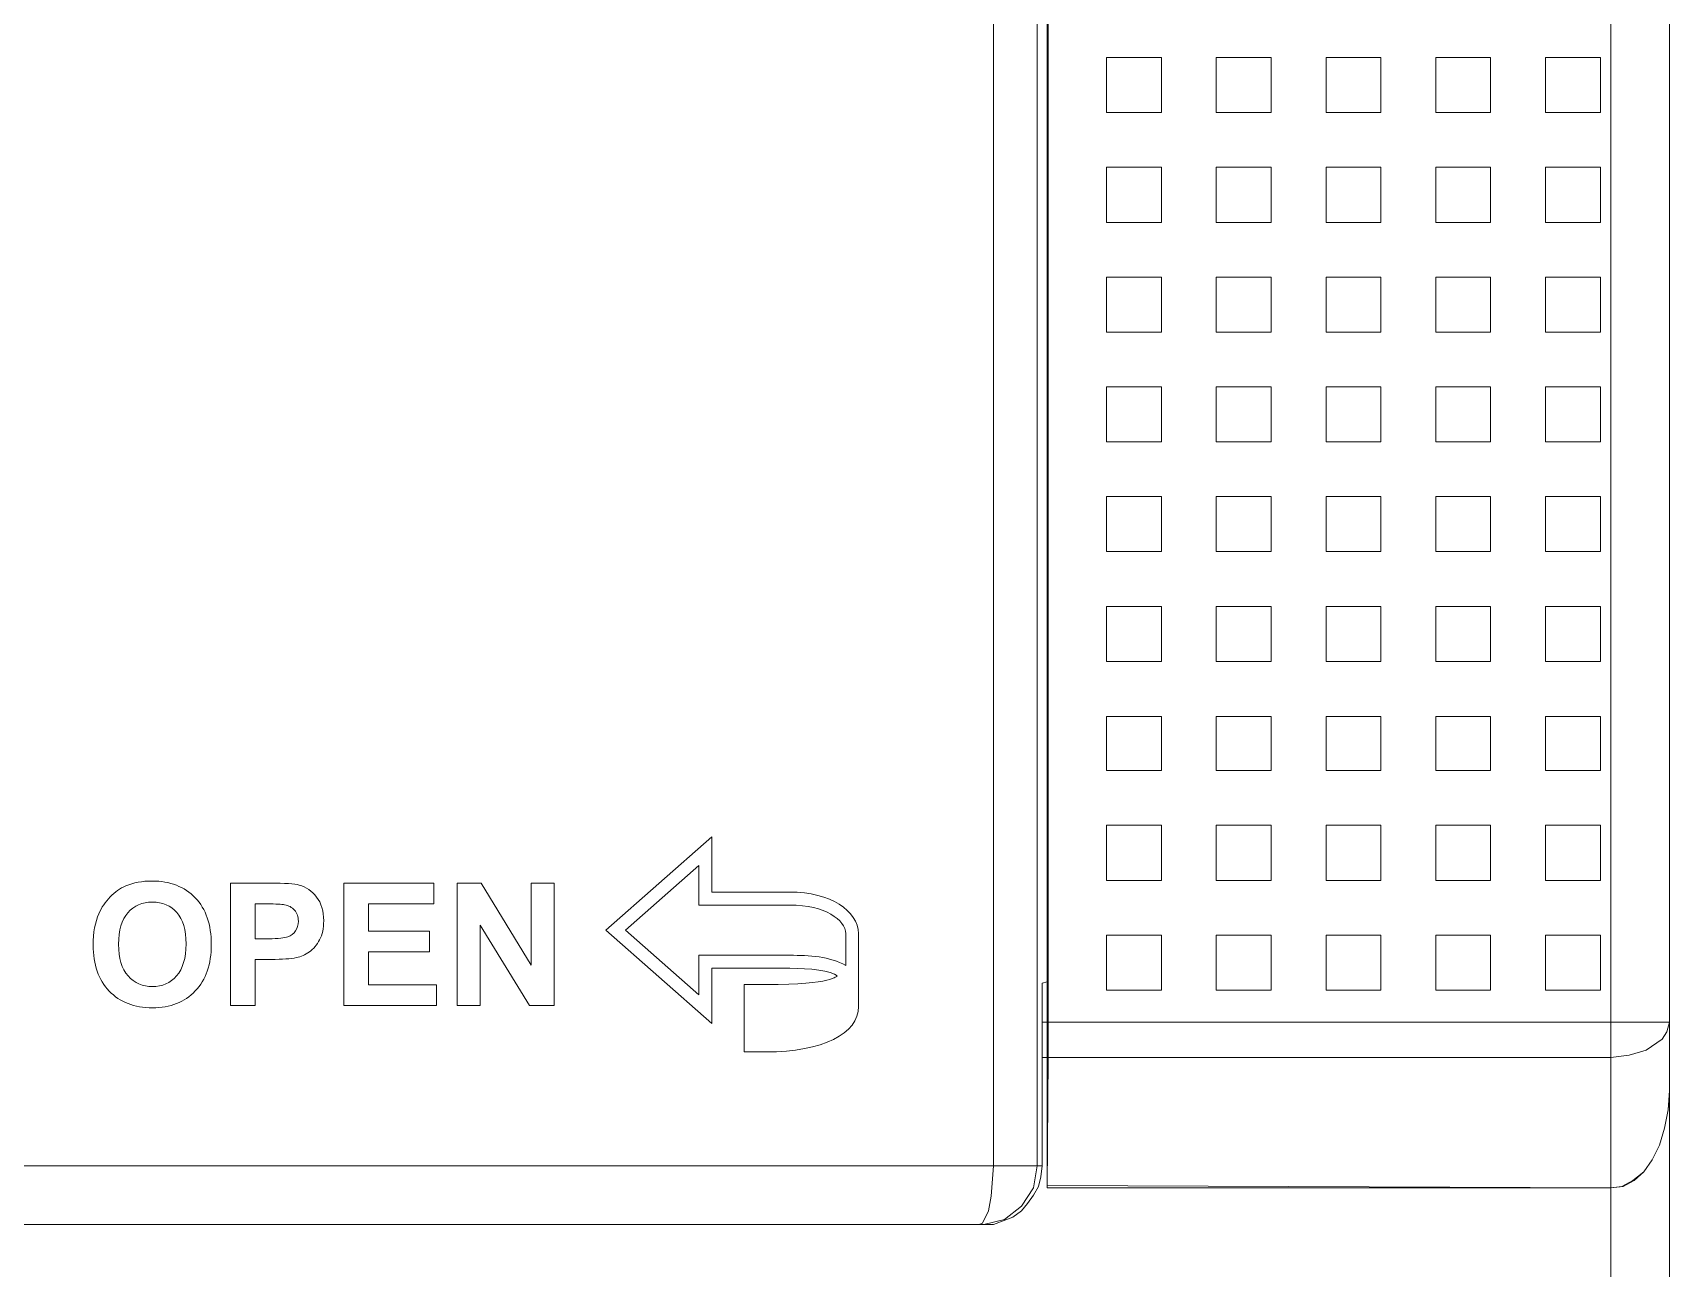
# Model space of a CAD drawing. Header units: millimetres. Extents: x 33157 to 59611, y -29750 to 1750.
# Drawn here: x 53504.78 to 53527.2, y -3171.57 to -3154.69 of the extents above; entities that cross this region are included whole.
import ezdxf

# ---------------------------------------------------------------- set-up
doc = ezdxf.new("R2010")
doc.units = ezdxf.units.MM
doc.layers.add('layer 1', color=7, linetype='Continuous', lineweight=18)

msp = doc.modelspace()

# ---------------------------------------------------------------- linework, layer by layer
at = {"layer": 'layer 1', "lineweight": 9}
for p, q in [((53518.65, -3043.274), (53518.65, -3170.437)), ((53526.358, -3047.485), (53526.358, -3168.689)), ((53527.158, -3048.284), (53527.158, -3168.207)), ((53518.666, -3109.053), (53518.666, -3168.207)), ((53518.516, -3109.469), (53518.516, -3170.171)), ((53518.65, -3109.469), (53518.65, -3167.658)), ((53517.917, -3110.018), (53517.917, -3170.171)), ((53518.583, -3167.674), (53518.583, -3170.171)), ((53518.666, -3168.207), (53518.666, -3168.689)), ((53527.158, -3168.207), (53527.158, -3169.156)), ((53526.358, -3168.689), (53526.358, -3170.47)), ((53527.158, -3169.139), (53527.158, -3207.671)), ((53518.65, -3170.437), (53518.65, -3170.47)), ((53526.358, -3170.47), (53526.358, -3187.331))]:
    msp.add_line(p, q, dxfattribs=at)
at = {"layer": 'layer 1'}
for points, knots in [([(53519.463, -3155.776), (53519.463, -3155.776), (53520.213, -3155.776), (53520.213, -3155.776), (53520.213, -3155.776), (53520.213, -3155.023), (53520.213, -3155.023), (53520.213, -3155.023), (53519.463, -3155.023), (53519.463, -3155.023), (53519.463, -3155.023), (53519.463, -3155.772), (53519.463, -3155.772), (53519.463, -3155.772), (53519.463, -3155.776), (53519.463, -3155.776)], [0, 0, 0, 0, 148450.862163, 148450.862163, 148450.862163, 296901.724326, 296901.724326, 296901.724326, 445352.58649, 445352.58649, 445352.58649, 593803.448653, 593803.448653, 593803.448653, 742254.310816, 742254.310816, 742254.310816, 742254.310816]), ([(53520.963, -3155.776), (53520.963, -3155.776), (53521.713, -3155.776), (53521.713, -3155.776), (53521.713, -3155.776), (53521.713, -3155.023), (53521.713, -3155.023), (53521.713, -3155.023), (53520.963, -3155.023), (53520.963, -3155.023), (53520.963, -3155.023), (53520.963, -3155.772), (53520.963, -3155.772), (53520.963, -3155.772), (53520.963, -3155.776), (53520.963, -3155.776)], [0, 0, 0, 0, 148454.903444, 148454.903444, 148454.903444, 296909.806888, 296909.806888, 296909.806888, 445364.710332, 445364.710332, 445364.710332, 593819.613777, 593819.613777, 593819.613777, 742274.517221, 742274.517221, 742274.517221, 742274.517221]), ([(53522.464, -3155.776), (53522.464, -3155.776), (53523.214, -3155.776), (53523.214, -3155.776), (53523.214, -3155.776), (53523.214, -3155.023), (53523.214, -3155.023), (53523.214, -3155.023), (53522.464, -3155.023), (53522.464, -3155.023), (53522.464, -3155.023), (53522.464, -3155.772), (53522.464, -3155.772), (53522.464, -3155.772), (53522.464, -3155.776), (53522.464, -3155.776)], [0, 0, 0, 0, 148458.944725, 148458.944725, 148458.944725, 296917.889451, 296917.889451, 296917.889451, 445376.834176, 445376.834176, 445376.834176, 593835.778901, 593835.778901, 593835.778901, 742294.723627, 742294.723627, 742294.723627, 742294.723627]), ([(53523.964, -3155.776), (53523.964, -3155.776), (53524.714, -3155.776), (53524.714, -3155.776), (53524.714, -3155.776), (53524.714, -3155.023), (53524.714, -3155.023), (53524.714, -3155.023), (53523.964, -3155.023), (53523.964, -3155.023), (53523.964, -3155.023), (53523.964, -3155.772), (53523.964, -3155.772), (53523.964, -3155.772), (53523.964, -3155.776), (53523.964, -3155.776)], [0, 0, 0, 0, 148462.985686, 148462.985686, 148462.985686, 296925.971372, 296925.971372, 296925.971372, 445388.957058, 445388.957058, 445388.957058, 593851.942745, 593851.942745, 593851.942745, 742314.928431, 742314.928431, 742314.928431, 742314.928431]), ([(53525.464, -3155.776), (53525.464, -3155.776), (53526.214, -3155.776), (53526.214, -3155.776), (53526.214, -3155.776), (53526.214, -3155.023), (53526.214, -3155.023), (53526.214, -3155.023), (53525.464, -3155.023), (53525.464, -3155.023), (53525.464, -3155.023), (53525.464, -3155.772), (53525.464, -3155.772), (53525.464, -3155.772), (53525.464, -3155.776), (53525.464, -3155.776)], [0, 0, 0, 0, 148467.026968, 148467.026968, 148467.026968, 296934.053936, 296934.053936, 296934.053936, 445401.080903, 445401.080903, 445401.080903, 593868.107871, 593868.107871, 593868.107871, 742335.134839, 742335.134839, 742335.134839, 742335.134839]), ([(53519.463, -3157.278), (53519.463, -3157.278), (53520.213, -3157.278), (53520.213, -3157.278), (53520.213, -3157.278), (53520.213, -3156.525), (53520.213, -3156.525), (53520.213, -3156.525), (53519.463, -3156.525), (53519.463, -3156.525), (53519.463, -3156.525), (53519.463, -3157.274), (53519.463, -3157.274), (53519.463, -3157.274), (53519.463, -3157.278), (53519.463, -3157.278)], [0, 0, 0, 0, 148452.894887, 148452.894887, 148452.894887, 296905.789774, 296905.789774, 296905.789774, 445358.684662, 445358.684662, 445358.684662, 593811.579549, 593811.579549, 593811.579549, 742264.474436, 742264.474436, 742264.474436, 742264.474436]), ([(53520.963, -3157.278), (53520.963, -3157.278), (53521.713, -3157.278), (53521.713, -3157.278), (53521.713, -3157.278), (53521.713, -3156.525), (53521.713, -3156.525), (53521.713, -3156.525), (53520.963, -3156.525), (53520.963, -3156.525), (53520.963, -3156.525), (53520.963, -3157.274), (53520.963, -3157.274), (53520.963, -3157.274), (53520.963, -3157.278), (53520.963, -3157.278)], [0, 0, 0, 0, 148456.936164, 148456.936164, 148456.936164, 296913.872328, 296913.872328, 296913.872328, 445370.808492, 445370.808492, 445370.808492, 593827.744656, 593827.744656, 593827.744656, 742284.680819, 742284.680819, 742284.680819, 742284.680819]), ([(53522.464, -3157.278), (53522.464, -3157.278), (53523.214, -3157.278), (53523.214, -3157.278), (53523.214, -3157.278), (53523.214, -3156.525), (53523.214, -3156.525), (53523.214, -3156.525), (53522.464, -3156.525), (53522.464, -3156.525), (53522.464, -3156.525), (53522.464, -3157.274), (53522.464, -3157.274), (53522.464, -3157.274), (53522.464, -3157.278), (53522.464, -3157.278)], [0, 0, 0, 0, 148460.977441, 148460.977441, 148460.977441, 296921.954882, 296921.954882, 296921.954882, 445382.932322, 445382.932322, 445382.932322, 593843.909763, 593843.909763, 593843.909763, 742304.887204, 742304.887204, 742304.887204, 742304.887204]), ([(53523.964, -3157.278), (53523.964, -3157.278), (53524.714, -3157.278), (53524.714, -3157.278), (53524.714, -3157.278), (53524.714, -3156.525), (53524.714, -3156.525), (53524.714, -3156.525), (53523.964, -3156.525), (53523.964, -3156.525), (53523.964, -3156.525), (53523.964, -3157.274), (53523.964, -3157.274), (53523.964, -3157.274), (53523.964, -3157.278), (53523.964, -3157.278)], [0, 0, 0, 0, 148465.018397, 148465.018397, 148465.018397, 296930.036795, 296930.036795, 296930.036795, 445395.055192, 445395.055192, 445395.055192, 593860.07359, 593860.07359, 593860.07359, 742325.091987, 742325.091987, 742325.091987, 742325.091987]), ([(53525.464, -3157.278), (53525.464, -3157.278), (53526.214, -3157.278), (53526.214, -3157.278), (53526.214, -3157.278), (53526.214, -3156.525), (53526.214, -3156.525), (53526.214, -3156.525), (53525.464, -3156.525), (53525.464, -3156.525), (53525.464, -3156.525), (53525.464, -3157.274), (53525.464, -3157.274), (53525.464, -3157.274), (53525.464, -3157.278), (53525.464, -3157.278)], [0, 0, 0, 0, 148469.059675, 148469.059675, 148469.059675, 296938.11935, 296938.11935, 296938.11935, 445407.179025, 445407.179025, 445407.179025, 593876.238699, 593876.238699, 593876.238699, 742345.298374, 742345.298374, 742345.298374, 742345.298374]), ([(53519.463, -3158.776), (53519.463, -3158.776), (53520.213, -3158.776), (53520.213, -3158.776), (53520.213, -3158.776), (53520.213, -3158.024), (53520.213, -3158.024), (53520.213, -3158.024), (53519.463, -3158.024), (53519.463, -3158.024), (53519.463, -3158.024), (53519.463, -3158.773), (53519.463, -3158.773), (53519.463, -3158.773), (53519.463, -3158.776), (53519.463, -3158.776)], [0, 0, 0, 0, 148454.922739, 148454.922739, 148454.922739, 296909.845478, 296909.845478, 296909.845478, 445364.768217, 445364.768217, 445364.768217, 593819.690956, 593819.690956, 593819.690956, 742274.613695, 742274.613695, 742274.613695, 742274.613695]), ([(53520.963, -3158.776), (53520.963, -3158.776), (53521.713, -3158.776), (53521.713, -3158.776), (53521.713, -3158.776), (53521.713, -3158.024), (53521.713, -3158.024), (53521.713, -3158.024), (53520.963, -3158.024), (53520.963, -3158.024), (53520.963, -3158.024), (53520.963, -3158.773), (53520.963, -3158.773), (53520.963, -3158.773), (53520.963, -3158.776), (53520.963, -3158.776)], [0, 0, 0, 0, 148458.964011, 148458.964011, 148458.964011, 296917.928023, 296917.928023, 296917.928023, 445376.892034, 445376.892034, 445376.892034, 593835.856046, 593835.856046, 593835.856046, 742294.820057, 742294.820057, 742294.820057, 742294.820057]), ([(53522.464, -3158.776), (53522.464, -3158.776), (53523.214, -3158.776), (53523.214, -3158.776), (53523.214, -3158.776), (53523.214, -3158.024), (53523.214, -3158.024), (53523.214, -3158.024), (53522.464, -3158.024), (53522.464, -3158.024), (53522.464, -3158.024), (53522.464, -3158.773), (53522.464, -3158.773), (53522.464, -3158.773), (53522.464, -3158.776), (53522.464, -3158.776)], [0, 0, 0, 0, 148463.005284, 148463.005284, 148463.005284, 296926.010568, 296926.010568, 296926.010568, 445389.015852, 445389.015852, 445389.015852, 593852.021136, 593852.021136, 593852.021136, 742315.026421, 742315.026421, 742315.026421, 742315.026421]), ([(53523.964, -3158.776), (53523.964, -3158.776), (53524.714, -3158.776), (53524.714, -3158.776), (53524.714, -3158.776), (53524.714, -3158.024), (53524.714, -3158.024), (53524.714, -3158.024), (53523.964, -3158.024), (53523.964, -3158.024), (53523.964, -3158.024), (53523.964, -3158.773), (53523.964, -3158.773), (53523.964, -3158.773), (53523.964, -3158.776), (53523.964, -3158.776)], [0, 0, 0, 0, 148467.046236, 148467.046236, 148467.046236, 296934.092473, 296934.092473, 296934.092473, 445401.138709, 445401.138709, 445401.138709, 593868.184946, 593868.184946, 593868.184946, 742335.231182, 742335.231182, 742335.231182, 742335.231182]), ([(53525.464, -3158.776), (53525.464, -3158.776), (53526.214, -3158.776), (53526.214, -3158.776), (53526.214, -3158.776), (53526.214, -3158.024), (53526.214, -3158.024), (53526.214, -3158.024), (53525.464, -3158.024), (53525.464, -3158.024), (53525.464, -3158.024), (53525.464, -3158.773), (53525.464, -3158.773), (53525.464, -3158.773), (53525.464, -3158.776), (53525.464, -3158.776)], [0, 0, 0, 0, 148471.08751, 148471.08751, 148471.08751, 296942.175019, 296942.175019, 296942.175019, 445413.262529, 445413.262529, 445413.262529, 593884.350039, 593884.350039, 593884.350039, 742355.437548, 742355.437548, 742355.437548, 742355.437548]), ([(53519.463, -3160.278), (53519.463, -3160.278), (53520.213, -3160.278), (53520.213, -3160.278), (53520.213, -3160.278), (53520.213, -3159.525), (53520.213, -3159.525), (53520.213, -3159.525), (53519.463, -3159.525), (53519.463, -3159.525), (53519.463, -3159.525), (53519.463, -3160.275), (53519.463, -3160.275), (53519.463, -3160.275), (53519.463, -3160.278), (53519.463, -3160.278)], [0, 0, 0, 0, 148456.954949, 148456.954949, 148456.954949, 296913.909898, 296913.909898, 296913.909898, 445370.864846, 445370.864846, 445370.864846, 593827.819795, 593827.819795, 593827.819795, 742284.774744, 742284.774744, 742284.774744, 742284.774744]), ([(53520.963, -3160.278), (53520.963, -3160.278), (53521.713, -3160.278), (53521.713, -3160.278), (53521.713, -3160.278), (53521.713, -3159.525), (53521.713, -3159.525), (53521.713, -3159.525), (53520.963, -3159.525), (53520.963, -3159.525), (53520.963, -3159.525), (53520.963, -3160.275), (53520.963, -3160.275), (53520.963, -3160.275), (53520.963, -3160.278), (53520.963, -3160.278)], [0, 0, 0, 0, 148460.996217, 148460.996217, 148460.996217, 296921.992434, 296921.992434, 296921.992434, 445382.988651, 445382.988651, 445382.988651, 593843.984868, 593843.984868, 593843.984868, 742304.981085, 742304.981085, 742304.981085, 742304.981085]), ([(53522.464, -3160.278), (53522.464, -3160.278), (53523.214, -3160.278), (53523.214, -3160.278), (53523.214, -3160.278), (53523.214, -3159.525), (53523.214, -3159.525), (53523.214, -3159.525), (53522.464, -3159.525), (53522.464, -3159.525), (53522.464, -3159.525), (53522.464, -3160.275), (53522.464, -3160.275), (53522.464, -3160.275), (53522.464, -3160.278), (53522.464, -3160.278)], [0, 0, 0, 0, 148465.037486, 148465.037486, 148465.037486, 296930.074971, 296930.074971, 296930.074971, 445395.112457, 445395.112457, 445395.112457, 593860.149942, 593860.149942, 593860.149942, 742325.187428, 742325.187428, 742325.187428, 742325.187428]), ([(53523.964, -3160.278), (53523.964, -3160.278), (53524.714, -3160.278), (53524.714, -3160.278), (53524.714, -3160.278), (53524.714, -3159.525), (53524.714, -3159.525), (53524.714, -3159.525), (53523.964, -3159.525), (53523.964, -3159.525), (53523.964, -3159.525), (53523.964, -3160.275), (53523.964, -3160.275), (53523.964, -3160.275), (53523.964, -3160.278), (53523.964, -3160.278)], [0, 0, 0, 0, 148469.078434, 148469.078434, 148469.078434, 296938.156867, 296938.156867, 296938.156867, 445407.235301, 445407.235301, 445407.235301, 593876.313734, 593876.313734, 593876.313734, 742345.392168, 742345.392168, 742345.392168, 742345.392168]), ([(53525.464, -3160.278), (53525.464, -3160.278), (53526.214, -3160.278), (53526.214, -3160.278), (53526.214, -3160.278), (53526.214, -3159.525), (53526.214, -3159.525), (53526.214, -3159.525), (53525.464, -3159.525), (53525.464, -3159.525), (53525.464, -3159.525), (53525.464, -3160.275), (53525.464, -3160.275), (53525.464, -3160.275), (53525.464, -3160.278), (53525.464, -3160.278)], [0, 0, 0, 0, 148473.119703, 148473.119703, 148473.119703, 296946.239405, 296946.239405, 296946.239405, 445419.359108, 445419.359108, 445419.359108, 593892.47881, 593892.47881, 593892.47881, 742365.598513, 742365.598513, 742365.598513, 742365.598513]), ([(53519.463, -3161.776), (53519.463, -3161.776), (53520.213, -3161.776), (53520.213, -3161.776), (53520.213, -3161.776), (53520.213, -3161.024), (53520.213, -3161.024), (53520.213, -3161.024), (53519.463, -3161.024), (53519.463, -3161.024), (53519.463, -3161.024), (53519.463, -3161.773), (53519.463, -3161.773), (53519.463, -3161.773), (53519.463, -3161.776), (53519.463, -3161.776)], [0, 0, 0, 0, 148458.983746, 148458.983746, 148458.983746, 296917.967491, 296917.967491, 296917.967491, 445376.951237, 445376.951237, 445376.951237, 593835.934983, 593835.934983, 593835.934983, 742294.918728, 742294.918728, 742294.918728, 742294.918728]), ([(53520.963, -3161.776), (53520.963, -3161.776), (53521.713, -3161.776), (53521.713, -3161.776), (53521.713, -3161.776), (53521.713, -3161.024), (53521.713, -3161.024), (53521.713, -3161.024), (53520.963, -3161.024), (53520.963, -3161.024), (53520.963, -3161.024), (53520.963, -3161.773), (53520.963, -3161.773), (53520.963, -3161.773), (53520.963, -3161.776), (53520.963, -3161.776)], [0, 0, 0, 0, 148463.02501, 148463.02501, 148463.02501, 296926.050019, 296926.050019, 296926.050019, 445389.075029, 445389.075029, 445389.075029, 593852.100039, 593852.100039, 593852.100039, 742315.125048, 742315.125048, 742315.125048, 742315.125048]), ([(53522.464, -3161.776), (53522.464, -3161.776), (53523.214, -3161.776), (53523.214, -3161.776), (53523.214, -3161.776), (53523.214, -3161.024), (53523.214, -3161.024), (53523.214, -3161.024), (53522.464, -3161.024), (53522.464, -3161.024), (53522.464, -3161.024), (53522.464, -3161.773), (53522.464, -3161.773), (53522.464, -3161.773), (53522.464, -3161.776), (53522.464, -3161.776)], [0, 0, 0, 0, 148467.066274, 148467.066274, 148467.066274, 296934.132548, 296934.132548, 296934.132548, 445401.198822, 445401.198822, 445401.198822, 593868.265095, 593868.265095, 593868.265095, 742335.331369, 742335.331369, 742335.331369, 742335.331369]), ([(53523.964, -3161.776), (53523.964, -3161.776), (53524.714, -3161.776), (53524.714, -3161.776), (53524.714, -3161.776), (53524.714, -3161.024), (53524.714, -3161.024), (53524.714, -3161.024), (53523.964, -3161.024), (53523.964, -3161.024), (53523.964, -3161.024), (53523.964, -3161.773), (53523.964, -3161.773), (53523.964, -3161.773), (53523.964, -3161.776), (53523.964, -3161.776)], [0, 0, 0, 0, 148471.107218, 148471.107218, 148471.107218, 296942.214435, 296942.214435, 296942.214435, 445413.321653, 445413.321653, 445413.321653, 593884.428871, 593884.428871, 593884.428871, 742355.536089, 742355.536089, 742355.536089, 742355.536089]), ([(53525.464, -3161.776), (53525.464, -3161.776), (53526.214, -3161.776), (53526.214, -3161.776), (53526.214, -3161.776), (53526.214, -3161.024), (53526.214, -3161.024), (53526.214, -3161.024), (53525.464, -3161.024), (53525.464, -3161.024), (53525.464, -3161.024), (53525.464, -3161.773), (53525.464, -3161.773), (53525.464, -3161.773), (53525.464, -3161.776), (53525.464, -3161.776)], [0, 0, 0, 0, 148475.148482, 148475.148482, 148475.148482, 296950.296965, 296950.296965, 296950.296965, 445425.445447, 445425.445447, 445425.445447, 593900.59393, 593900.59393, 593900.59393, 742375.742412, 742375.742412, 742375.742412, 742375.742412]), ([(53519.463, -3163.278), (53519.463, -3163.278), (53520.213, -3163.278), (53520.213, -3163.278), (53520.213, -3163.278), (53520.213, -3162.526), (53520.213, -3162.526), (53520.213, -3162.526), (53519.463, -3162.526), (53519.463, -3162.526), (53519.463, -3162.526), (53519.463, -3163.275), (53519.463, -3163.275), (53519.463, -3163.275), (53519.463, -3163.278), (53519.463, -3163.278)], [0, 0, 0, 0, 148461.016757, 148461.016757, 148461.016757, 296922.033514, 296922.033514, 296922.033514, 445383.050271, 445383.050271, 445383.050271, 593844.067029, 593844.067029, 593844.067029, 742305.083786, 742305.083786, 742305.083786, 742305.083786]), ([(53520.963, -3163.278), (53520.963, -3163.278), (53521.713, -3163.278), (53521.713, -3163.278), (53521.713, -3163.278), (53521.713, -3162.526), (53521.713, -3162.526), (53521.713, -3162.526), (53520.963, -3162.526), (53520.963, -3162.526), (53520.963, -3162.526), (53520.963, -3163.275), (53520.963, -3163.275), (53520.963, -3163.275), (53520.963, -3163.278), (53520.963, -3163.278)], [0, 0, 0, 0, 148465.058017, 148465.058017, 148465.058017, 296930.116034, 296930.116034, 296930.116034, 445395.174051, 445395.174051, 445395.174051, 593860.232068, 593860.232068, 593860.232068, 742325.290084, 742325.290084, 742325.290084, 742325.290084]), ([(53522.464, -3163.278), (53522.464, -3163.278), (53523.214, -3163.278), (53523.214, -3163.278), (53523.214, -3163.278), (53523.214, -3162.526), (53523.214, -3162.526), (53523.214, -3162.526), (53522.464, -3162.526), (53522.464, -3162.526), (53522.464, -3162.526), (53522.464, -3163.275), (53522.464, -3163.275), (53522.464, -3163.275), (53522.464, -3163.278), (53522.464, -3163.278)], [0, 0, 0, 0, 148469.099277, 148469.099277, 148469.099277, 296938.198554, 296938.198554, 296938.198554, 445407.297831, 445407.297831, 445407.297831, 593876.397108, 593876.397108, 593876.397108, 742345.496384, 742345.496384, 742345.496384, 742345.496384]), ([(53523.964, -3163.278), (53523.964, -3163.278), (53524.714, -3163.278), (53524.714, -3163.278), (53524.714, -3163.278), (53524.714, -3162.526), (53524.714, -3162.526), (53524.714, -3162.526), (53523.964, -3162.526), (53523.964, -3162.526), (53523.964, -3162.526), (53523.964, -3163.275), (53523.964, -3163.275), (53523.964, -3163.275), (53523.964, -3163.278), (53523.964, -3163.278)], [0, 0, 0, 0, 148473.140217, 148473.140217, 148473.140217, 296946.280433, 296946.280433, 296946.280433, 445419.42065, 445419.42065, 445419.42065, 593892.560866, 593892.560866, 593892.560866, 742365.701083, 742365.701083, 742365.701083, 742365.701083]), ([(53525.464, -3163.278), (53525.464, -3163.278), (53526.214, -3163.278), (53526.214, -3163.278), (53526.214, -3163.278), (53526.214, -3162.526), (53526.214, -3162.526), (53526.214, -3162.526), (53525.464, -3162.526), (53525.464, -3162.526), (53525.464, -3162.526), (53525.464, -3163.275), (53525.464, -3163.275), (53525.464, -3163.275), (53525.464, -3163.278), (53525.464, -3163.278)], [0, 0, 0, 0, 148477.181477, 148477.181477, 148477.181477, 296954.362954, 296954.362954, 296954.362954, 445431.544431, 445431.544431, 445431.544431, 593908.725908, 593908.725908, 593908.725908, 742385.907385, 742385.907385, 742385.907385, 742385.907385]), ([(53519.463, -3164.77), (53519.463, -3164.77), (53520.213, -3164.77), (53520.213, -3164.77), (53520.213, -3164.77), (53520.213, -3164.028), (53520.213, -3164.028), (53520.213, -3164.028), (53519.463, -3164.028), (53519.463, -3164.028), (53519.463, -3164.028), (53519.463, -3164.768), (53519.463, -3164.768), (53519.463, -3164.768), (53519.463, -3164.77), (53519.463, -3164.77)], [0, 0, 0, 0, 148463.053747, 148463.053747, 148463.053747, 296926.107494, 296926.107494, 296926.107494, 445389.161242, 445389.161242, 445389.161242, 593852.214989, 593852.214989, 593852.214989, 742315.268736, 742315.268736, 742315.268736, 742315.268736]), ([(53520.963, -3164.77), (53520.963, -3164.77), (53521.713, -3164.77), (53521.713, -3164.77), (53521.713, -3164.77), (53521.713, -3164.028), (53521.713, -3164.028), (53521.713, -3164.028), (53520.963, -3164.028), (53520.963, -3164.028), (53520.963, -3164.028), (53520.963, -3164.768), (53520.963, -3164.768), (53520.963, -3164.768), (53520.963, -3164.77), (53520.963, -3164.77)], [0, 0, 0, 0, 148467.095003, 148467.095003, 148467.095003, 296934.190005, 296934.190005, 296934.190005, 445401.285008, 445401.285008, 445401.285008, 593868.380011, 593868.380011, 593868.380011, 742335.475013, 742335.475013, 742335.475013, 742335.475013]), ([(53522.464, -3164.77), (53522.464, -3164.77), (53523.214, -3164.77), (53523.214, -3164.77), (53523.214, -3164.77), (53523.214, -3164.028), (53523.214, -3164.028), (53523.214, -3164.028), (53522.464, -3164.028), (53522.464, -3164.028), (53522.464, -3164.028), (53522.464, -3164.768), (53522.464, -3164.768), (53522.464, -3164.768), (53522.464, -3164.77), (53522.464, -3164.77)], [0, 0, 0, 0, 148471.136258, 148471.136258, 148471.136258, 296942.272517, 296942.272517, 296942.272517, 445413.408775, 445413.408775, 445413.408775, 593884.545034, 593884.545034, 593884.545034, 742355.681292, 742355.681292, 742355.681292, 742355.681292]), ([(53523.964, -3164.77), (53523.964, -3164.77), (53524.714, -3164.77), (53524.714, -3164.77), (53524.714, -3164.77), (53524.714, -3164.028), (53524.714, -3164.028), (53524.714, -3164.028), (53523.964, -3164.028), (53523.964, -3164.028), (53523.964, -3164.028), (53523.964, -3164.768), (53523.964, -3164.768), (53523.964, -3164.768), (53523.964, -3164.77), (53523.964, -3164.77)], [0, 0, 0, 0, 148475.177194, 148475.177194, 148475.177194, 296950.354388, 296950.354388, 296950.354388, 445425.531582, 445425.531582, 445425.531582, 593900.708775, 593900.708775, 593900.708775, 742375.885969, 742375.885969, 742375.885969, 742375.885969]), ([(53525.464, -3164.77), (53525.464, -3164.77), (53526.214, -3164.77), (53526.214, -3164.77), (53526.214, -3164.77), (53526.214, -3164.028), (53526.214, -3164.028), (53526.214, -3164.028), (53525.464, -3164.028), (53525.464, -3164.028), (53525.464, -3164.028), (53525.464, -3164.768), (53525.464, -3164.768), (53525.464, -3164.768), (53525.464, -3164.77), (53525.464, -3164.77)], [0, 0, 0, 0, 148479.21845, 148479.21845, 148479.21845, 296958.4369, 296958.4369, 296958.4369, 445437.65535, 445437.65535, 445437.65535, 593916.8738, 593916.8738, 593916.8738, 742396.092251, 742396.092251, 742396.092251, 742396.092251]), ([(53519.463, -3166.269), (53519.463, -3166.269), (53520.213, -3166.269), (53520.213, -3166.269), (53520.213, -3166.269), (53520.213, -3165.517), (53520.213, -3165.517), (53520.213, -3165.517), (53519.463, -3165.517), (53519.463, -3165.517), (53519.463, -3165.517), (53519.463, -3166.266), (53519.463, -3166.266), (53519.463, -3166.266), (53519.463, -3166.269), (53519.463, -3166.269)], [0, 0, 0, 0, 148465.065128, 148465.065128, 148465.065128, 296930.130256, 296930.130256, 296930.130256, 445395.195383, 445395.195383, 445395.195383, 593860.260511, 593860.260511, 593860.260511, 742325.325639, 742325.325639, 742325.325639, 742325.325639]), ([(53520.963, -3166.269), (53520.963, -3166.269), (53521.713, -3166.269), (53521.713, -3166.269), (53521.713, -3166.269), (53521.713, -3165.517), (53521.713, -3165.517), (53521.713, -3165.517), (53520.963, -3165.517), (53520.963, -3165.517), (53520.963, -3165.517), (53520.963, -3166.266), (53520.963, -3166.266), (53520.963, -3166.266), (53520.963, -3166.269), (53520.963, -3166.269)], [0, 0, 0, 0, 148469.106379, 148469.106379, 148469.106379, 296938.212758, 296938.212758, 296938.212758, 445407.319137, 445407.319137, 445407.319137, 593876.425516, 593876.425516, 593876.425516, 742345.531895, 742345.531895, 742345.531895, 742345.531895]), ([(53522.464, -3166.269), (53522.464, -3166.269), (53523.214, -3166.269), (53523.214, -3166.269), (53523.214, -3166.269), (53523.214, -3165.517), (53523.214, -3165.517), (53523.214, -3165.517), (53522.464, -3165.517), (53522.464, -3165.517), (53522.464, -3165.517), (53522.464, -3166.266), (53522.464, -3166.266), (53522.464, -3166.266), (53522.464, -3166.269), (53522.464, -3166.269)], [0, 0, 0, 0, 148473.147631, 148473.147631, 148473.147631, 296946.295261, 296946.295261, 296946.295261, 445419.442892, 445419.442892, 445419.442892, 593892.590522, 593892.590522, 593892.590522, 742365.738153, 742365.738153, 742365.738153, 742365.738153]), ([(53523.964, -3166.269), (53523.964, -3166.269), (53524.714, -3166.269), (53524.714, -3166.269), (53524.714, -3166.269), (53524.714, -3165.517), (53524.714, -3165.517), (53524.714, -3165.517), (53523.964, -3165.517), (53523.964, -3165.517), (53523.964, -3165.517), (53523.964, -3166.266), (53523.964, -3166.266), (53523.964, -3166.266), (53523.964, -3166.269), (53523.964, -3166.269)], [0, 0, 0, 0, 148477.188562, 148477.188562, 148477.188562, 296954.377124, 296954.377124, 296954.377124, 445431.565685, 445431.565685, 445431.565685, 593908.754247, 593908.754247, 593908.754247, 742385.942809, 742385.942809, 742385.942809, 742385.942809]), ([(53525.464, -3166.269), (53525.464, -3166.269), (53526.214, -3166.269), (53526.214, -3166.269), (53526.214, -3166.269), (53526.214, -3165.517), (53526.214, -3165.517), (53526.214, -3165.517), (53525.464, -3165.517), (53525.464, -3165.517), (53525.464, -3165.517), (53525.464, -3166.266), (53525.464, -3166.266), (53525.464, -3166.266), (53525.464, -3166.269), (53525.464, -3166.269)], [0, 0, 0, 0, 148481.229814, 148481.229814, 148481.229814, 296962.459628, 296962.459628, 296962.459628, 445443.689441, 445443.689441, 445443.689441, 593924.919255, 593924.919255, 593924.919255, 742406.149069, 742406.149069, 742406.149069, 742406.149069]), ([(53516.074, -3167.982), (53516.074, -3167.982), (53516.074, -3166.997), (53516.074, -3166.997), (53516.063, -3166.684), (53515.694, -3166.429), (53515.132, -3166.429), (53515.132, -3166.429), (53514.065, -3166.43), (53514.065, -3166.43), (53514.065, -3166.43), (53514.065, -3165.676), (53514.065, -3165.676), (53514.065, -3165.676), (53512.618, -3166.949), (53512.618, -3166.949), (53512.618, -3166.949), (53514.065, -3168.223), (53514.065, -3168.223), (53514.065, -3168.223), (53514.065, -3167.47), (53514.065, -3167.47), (53514.065, -3167.47), (53515.132, -3167.47), (53515.132, -3167.47), (53515.392, -3167.47), (53515.712, -3167.504), (53515.779, -3167.576), (53515.773, -3167.574), (53515.733, -3167.692), (53514.812, -3167.694), (53514.707, -3167.695), (53514.509, -3167.694), (53514.509, -3167.694), (53514.509, -3167.694), (53514.509, -3168.613), (53514.509, -3168.613), (53514.509, -3168.613), (53514.812, -3168.613), (53514.812, -3168.613), (53515.578, -3168.613), (53516.074, -3168.365), (53516.074, -3167.992), (53516.074, -3167.951), (53516.069, -3167.941), (53516.074, -3167.982)], [0, 0, 0, 0, 138259.521457, 138259.521457, 138259.521457, 276519.042914, 276519.042914, 276519.042914, 414778.564371, 414778.564371, 414778.564371, 553038.085828, 553038.085828, 553038.085828, 691297.607285, 691297.607285, 691297.607285, 829557.128743, 829557.128743, 829557.128743, 967816.6502, 967816.6502, 967816.6502, 1106076.171657, 1106076.171657, 1106076.171657, 1244335.693114, 1244335.693114, 1244335.693114, 1382595.214571, 1382595.214571, 1382595.214571, 1520854.736028, 1520854.736028, 1520854.736028, 1659114.257485, 1659114.257485, 1659114.257485, 1797373.778942, 1797373.778942, 1797373.778942, 1935633.300399, 1935633.300399, 1935633.300399, 2073892.821856, 2073892.821856, 2073892.821856, 2073892.821856]), ([(53514.065, -3167.293), (53514.065, -3167.293), (53513.889, -3167.293), (53513.889, -3167.293), (53513.889, -3167.293), (53513.889, -3167.47), (53513.889, -3167.47), (53513.889, -3167.47), (53513.889, -3167.833), (53513.889, -3167.833), (53513.889, -3167.833), (53512.885, -3166.949), (53512.885, -3166.949), (53512.885, -3166.949), (53513.889, -3166.066), (53513.889, -3166.066), (53513.889, -3166.066), (53513.889, -3166.43), (53513.889, -3166.43), (53513.889, -3166.43), (53513.889, -3166.606), (53513.889, -3166.606), (53513.889, -3166.606), (53514.065, -3166.606), (53514.065, -3166.606), (53514.065, -3166.606), (53515.132, -3166.606), (53515.132, -3166.606), (53515.621, -3166.606), (53515.891, -3166.811), (53515.898, -3166.997), (53515.898, -3166.997), (53515.898, -3167.434), (53515.898, -3167.434), (53515.68, -3167.305), (53515.401, -3167.293), (53515.132, -3167.293), (53515.132, -3167.293), (53514.065, -3167.293), (53514.065, -3167.293)], [0, 0, 0, 0, 139046.25489, 139046.25489, 139046.25489, 278092.50978, 278092.50978, 278092.50978, 417138.764671, 417138.764671, 417138.764671, 556185.019561, 556185.019561, 556185.019561, 695231.274451, 695231.274451, 695231.274451, 834277.529341, 834277.529341, 834277.529341, 973323.784231, 973323.784231, 973323.784231, 1112370.039121, 1112370.039121, 1112370.039121, 1251416.294012, 1251416.294012, 1251416.294012, 1390462.548902, 1390462.548902, 1390462.548902, 1529508.803792, 1529508.803792, 1529508.803792, 1668555.058682, 1668555.058682, 1668555.058682, 1807601.313572, 1807601.313572, 1807601.313572, 1807601.313572]), ([(53505.61, -3167.154), (53505.61, -3166.984), (53505.636, -3166.84), (53505.687, -3166.725), (53505.724, -3166.639), (53505.776, -3166.563), (53505.841, -3166.495), (53505.907, -3166.427), (53505.979, -3166.377), (53506.056, -3166.344), (53506.16, -3166.3), (53506.28, -3166.278), (53506.416, -3166.278), (53506.661, -3166.278), (53506.857, -3166.355), (53507.005, -3166.507), (53507.152, -3166.661), (53507.225, -3166.874), (53507.225, -3167.146), (53507.225, -3167.417), (53507.152, -3167.628), (53507.006, -3167.781), (53506.86, -3167.934), (53506.665, -3168.01), (53506.42, -3168.01), (53506.173, -3168.01), (53505.975, -3167.934), (53505.829, -3167.782), (53505.683, -3167.63), (53505.61, -3167.421), (53505.61, -3167.154)], [0, 0, 0, 0, 140952.526808, 140952.526808, 140952.526808, 281905.053615, 281905.053615, 281905.053615, 422857.580423, 422857.580423, 422857.580423, 563810.10723, 563810.10723, 563810.10723, 704762.634038, 704762.634038, 704762.634038, 845715.160846, 845715.160846, 845715.160846, 986667.687653, 986667.687653, 986667.687653, 1127620.214461, 1127620.214461, 1127620.214461, 1268572.741268, 1268572.741268, 1268572.741268, 1409525.268076, 1409525.268076, 1409525.268076, 1409525.268076]), ([(53507.488, -3167.98), (53507.488, -3167.98), (53507.488, -3166.308), (53507.488, -3166.308), (53507.488, -3166.308), (53508.026, -3166.308), (53508.026, -3166.308), (53508.231, -3166.308), (53508.363, -3166.316), (53508.425, -3166.333), (53508.521, -3166.358), (53508.6, -3166.413), (53508.665, -3166.497), (53508.729, -3166.581), (53508.761, -3166.69), (53508.761, -3166.823), (53508.761, -3166.925), (53508.743, -3167.011), (53508.706, -3167.081), (53508.669, -3167.151), (53508.622, -3167.206), (53508.565, -3167.246), (53508.508, -3167.286), (53508.45, -3167.312), (53508.391, -3167.325), (53508.311, -3167.341), (53508.195, -3167.349), (53508.043, -3167.349), (53508.043, -3167.349), (53507.825, -3167.349), (53507.825, -3167.349), (53507.825, -3167.349), (53507.825, -3167.98), (53507.825, -3167.98), (53507.825, -3167.98), (53507.488, -3167.98), (53507.488, -3167.98)], [0, 0, 0, 0, 139655.678929, 139655.678929, 139655.678929, 279311.357858, 279311.357858, 279311.357858, 418967.036788, 418967.036788, 418967.036788, 558622.715717, 558622.715717, 558622.715717, 698278.394646, 698278.394646, 698278.394646, 837934.073575, 837934.073575, 837934.073575, 977589.752504, 977589.752504, 977589.752504, 1117245.431434, 1117245.431434, 1117245.431434, 1256901.110363, 1256901.110363, 1256901.110363, 1396556.789292, 1396556.789292, 1396556.789292, 1536212.468221, 1536212.468221, 1536212.468221, 1675868.147151, 1675868.147151, 1675868.147151, 1675868.147151]), ([(53510.588, -3167.98), (53510.588, -3167.98), (53510.588, -3166.308), (53510.588, -3166.308), (53510.588, -3166.308), (53510.914, -3166.308), (53510.914, -3166.308), (53510.914, -3166.308), (53511.599, -3167.428), (53511.599, -3167.428), (53511.599, -3167.428), (53511.599, -3166.308), (53511.599, -3166.308), (53511.599, -3166.308), (53511.91, -3166.308), (53511.91, -3166.308), (53511.91, -3166.308), (53511.91, -3167.98), (53511.91, -3167.98), (53511.91, -3167.98), (53511.574, -3167.98), (53511.574, -3167.98), (53511.574, -3167.98), (53510.899, -3166.881), (53510.899, -3166.881), (53510.899, -3166.881), (53510.899, -3167.98), (53510.899, -3167.98), (53510.899, -3167.98), (53510.588, -3167.98), (53510.588, -3167.98)], [0, 0, 0, 0, 140962.433806, 140962.433806, 140962.433806, 281924.867613, 281924.867613, 281924.867613, 422887.301419, 422887.301419, 422887.301419, 563849.735226, 563849.735226, 563849.735226, 704812.169032, 704812.169032, 704812.169032, 845774.602839, 845774.602839, 845774.602839, 986737.036645, 986737.036645, 986737.036645, 1127699.470452, 1127699.470452, 1127699.470452, 1268661.904258, 1268661.904258, 1268661.904258, 1409624.338065, 1409624.338065, 1409624.338065, 1409624.338065]), ([(53509.038, -3167.98), (53509.038, -3167.98), (53509.038, -3166.308), (53509.038, -3166.308), (53509.038, -3166.308), (53510.269, -3166.308), (53510.269, -3166.308), (53510.269, -3166.308), (53510.269, -3166.591), (53510.269, -3166.591), (53510.269, -3166.591), (53509.375, -3166.591), (53509.375, -3166.591), (53509.375, -3166.591), (53509.375, -3166.962), (53509.375, -3166.962), (53509.375, -3166.962), (53510.207, -3166.962), (53510.207, -3166.962), (53510.207, -3166.962), (53510.207, -3167.244), (53510.207, -3167.244), (53510.207, -3167.244), (53509.375, -3167.244), (53509.375, -3167.244), (53509.375, -3167.244), (53509.375, -3167.697), (53509.375, -3167.697), (53509.375, -3167.697), (53510.302, -3167.697), (53510.302, -3167.697), (53510.302, -3167.697), (53510.302, -3167.98), (53510.302, -3167.98), (53510.302, -3167.98), (53509.038, -3167.98), (53509.038, -3167.98)], [0, 0, 0, 0, 139657.759556, 139657.759556, 139657.759556, 279315.519113, 279315.519113, 279315.519113, 418973.278669, 418973.278669, 418973.278669, 558631.038226, 558631.038226, 558631.038226, 698288.797782, 698288.797782, 698288.797782, 837946.557339, 837946.557339, 837946.557339, 977604.316895, 977604.316895, 977604.316895, 1117262.076452, 1117262.076452, 1117262.076452, 1256919.836008, 1256919.836008, 1256919.836008, 1396577.595565, 1396577.595565, 1396577.595565, 1536235.355121, 1536235.355121, 1536235.355121, 1675893.114678, 1675893.114678, 1675893.114678, 1675893.114678]), ([(53505.957, -3167.143), (53505.957, -3167.332), (53506, -3167.476), (53506.087, -3167.574), (53506.175, -3167.671), (53506.285, -3167.72), (53506.419, -3167.72), (53506.554, -3167.72), (53506.664, -3167.672), (53506.75, -3167.575), (53506.836, -3167.478), (53506.879, -3167.332), (53506.879, -3167.138), (53506.879, -3166.946), (53506.837, -3166.803), (53506.753, -3166.709), (53506.67, -3166.614), (53506.558, -3166.567), (53506.419, -3166.567), (53506.281, -3166.567), (53506.169, -3166.615), (53506.084, -3166.711), (53505.999, -3166.806), (53505.957, -3166.95), (53505.957, -3167.143)], [0, 0, 0, 0, 142903.824412, 142903.824412, 142903.824412, 285807.648824, 285807.648824, 285807.648824, 428711.473236, 428711.473236, 428711.473236, 571615.297649, 571615.297649, 571615.297649, 714519.122061, 714519.122061, 714519.122061, 857422.946473, 857422.946473, 857422.946473, 1000326.770885, 1000326.770885, 1000326.770885, 1143230.595297, 1143230.595297, 1143230.595297, 1143230.595297]), ([(53507.825, -3166.591), (53507.825, -3166.591), (53507.825, -3167.067), (53507.825, -3167.067), (53507.825, -3167.067), (53508.008, -3167.067), (53508.008, -3167.067), (53508.14, -3167.067), (53508.228, -3167.058), (53508.272, -3167.04), (53508.317, -3167.023), (53508.352, -3166.996), (53508.377, -3166.958), (53508.402, -3166.921), (53508.415, -3166.877), (53508.415, -3166.828), (53508.415, -3166.767), (53508.397, -3166.716), (53508.362, -3166.677), (53508.326, -3166.637), (53508.282, -3166.612), (53508.227, -3166.602), (53508.187, -3166.595), (53508.107, -3166.591), (53507.986, -3166.591), (53507.986, -3166.591), (53507.825, -3166.591), (53507.825, -3166.591)], [0, 0, 0, 0, 141645.434616, 141645.434616, 141645.434616, 283290.869232, 283290.869232, 283290.869232, 424936.303848, 424936.303848, 424936.303848, 566581.738464, 566581.738464, 566581.738464, 708227.17308, 708227.17308, 708227.17308, 849872.607696, 849872.607696, 849872.607696, 991518.042312, 991518.042312, 991518.042312, 1133163.476928, 1133163.476928, 1133163.476928, 1274808.911544, 1274808.911544, 1274808.911544, 1274808.911544]), ([(53519.463, -3167.771), (53519.463, -3167.771), (53520.213, -3167.771), (53520.213, -3167.771), (53520.213, -3167.771), (53520.213, -3167.018), (53520.213, -3167.018), (53520.213, -3167.018), (53519.463, -3167.018), (53519.463, -3167.018), (53519.463, -3167.018), (53519.463, -3167.768), (53519.463, -3167.768), (53519.463, -3167.768), (53519.463, -3167.771), (53519.463, -3167.771)], [0, 0, 0, 0, 148467.097813, 148467.097813, 148467.097813, 296934.195626, 296934.195626, 296934.195626, 445401.293439, 445401.293439, 445401.293439, 593868.391252, 593868.391252, 593868.391252, 742335.489065, 742335.489065, 742335.489065, 742335.489065]), ([(53520.963, -3167.771), (53520.963, -3167.771), (53521.713, -3167.771), (53521.713, -3167.771), (53521.713, -3167.771), (53521.713, -3167.018), (53521.713, -3167.018), (53521.713, -3167.018), (53520.963, -3167.018), (53520.963, -3167.018), (53520.963, -3167.018), (53520.963, -3167.768), (53520.963, -3167.768), (53520.963, -3167.768), (53520.963, -3167.771), (53520.963, -3167.771)], [0, 0, 0, 0, 148471.13906, 148471.13906, 148471.13906, 296942.27812, 296942.27812, 296942.27812, 445413.41718, 445413.41718, 445413.41718, 593884.55624, 593884.55624, 593884.55624, 742355.695301, 742355.695301, 742355.695301, 742355.695301]), ([(53520.963, -3167.771), (53520.963, -3167.771), (53521.713, -3167.771), (53521.713, -3167.771), (53521.713, -3167.771), (53521.713, -3167.018), (53521.713, -3167.018), (53521.713, -3167.018), (53520.963, -3167.018), (53520.963, -3167.018), (53520.963, -3167.018), (53520.963, -3167.768), (53520.963, -3167.768), (53520.963, -3167.768), (53520.963, -3167.771), (53520.963, -3167.771)], [0, 0, 0, 0, 148471.13906, 148471.13906, 148471.13906, 296942.27812, 296942.27812, 296942.27812, 445413.41718, 445413.41718, 445413.41718, 593884.55624, 593884.55624, 593884.55624, 742355.695301, 742355.695301, 742355.695301, 742355.695301]), ([(53522.464, -3167.771), (53522.464, -3167.771), (53523.214, -3167.771), (53523.214, -3167.771), (53523.214, -3167.771), (53523.214, -3167.018), (53523.214, -3167.018), (53523.214, -3167.018), (53522.464, -3167.018), (53522.464, -3167.018), (53522.464, -3167.018), (53522.464, -3167.768), (53522.464, -3167.768), (53522.464, -3167.768), (53522.464, -3167.771), (53522.464, -3167.771)], [0, 0, 0, 0, 148475.180307, 148475.180307, 148475.180307, 296950.360615, 296950.360615, 296950.360615, 445425.540922, 445425.540922, 445425.540922, 593900.72123, 593900.72123, 593900.72123, 742375.901537, 742375.901537, 742375.901537, 742375.901537]), ([(53523.964, -3167.771), (53523.964, -3167.771), (53524.714, -3167.771), (53524.714, -3167.771), (53524.714, -3167.771), (53524.714, -3167.018), (53524.714, -3167.018), (53524.714, -3167.018), (53523.964, -3167.018), (53523.964, -3167.018), (53523.964, -3167.018), (53523.964, -3167.768), (53523.964, -3167.768), (53523.964, -3167.768), (53523.964, -3167.771), (53523.964, -3167.771)], [0, 0, 0, 0, 148479.221234, 148479.221234, 148479.221234, 296958.442469, 296958.442469, 296958.442469, 445437.663703, 445437.663703, 445437.663703, 593916.884937, 593916.884937, 593916.884937, 742396.106171, 742396.106171, 742396.106171, 742396.106171]), ([(53525.464, -3167.771), (53525.464, -3167.771), (53526.214, -3167.771), (53526.214, -3167.771), (53526.214, -3167.771), (53526.214, -3167.018), (53526.214, -3167.018), (53526.214, -3167.018), (53525.464, -3167.018), (53525.464, -3167.018), (53525.464, -3167.018), (53525.464, -3167.768), (53525.464, -3167.768), (53525.464, -3167.768), (53525.464, -3167.771), (53525.464, -3167.771)], [0, 0, 0, 0, 148483.262482, 148483.262482, 148483.262482, 296966.524964, 296966.524964, 296966.524964, 445449.787446, 445449.787446, 445449.787446, 593933.049928, 593933.049928, 593933.049928, 742416.31241, 742416.31241, 742416.31241, 742416.31241])]:
    msp.add_open_spline(points, degree=3, knots=knots, dxfattribs=at)
at = {"layer": 'layer 1', "lineweight": 9}
for points in [[(53518.65, -3167.658), (53518.65, -3167.658), (53518.583, -3167.674), (53518.583, -3167.674)], [(53518.583, -3168.207), (53518.583, -3168.207), (53518.65, -3168.207), (53518.65, -3168.207)], [(53518.666, -3168.207), (53518.666, -3168.207), (53527.158, -3168.207), (53527.158, -3168.207)], [(53518.583, -3168.689), (53518.583, -3168.689), (53518.65, -3168.689), (53518.65, -3168.689)], [(53526.358, -3168.689), (53526.358, -3168.689), (53518.666, -3168.689), (53518.666, -3168.689)], [(53518.666, -3168.689), (53518.666, -3168.689), (53518.65, -3170.47), (53518.65, -3170.47)], [(53482.536, -3170.171), (53482.536, -3170.171), (53518.583, -3170.171), (53518.583, -3170.171)], [(53526.358, -3170.47), (53526.358, -3170.47), (53518.65, -3170.437), (53518.65, -3170.437)], [(53518.65, -3170.47), (53518.65, -3170.47), (53526.358, -3170.47), (53526.358, -3170.47)], [(53483.335, -3170.97), (53483.335, -3170.97), (53517.784, -3170.97), (53517.784, -3170.97)], [(53517.767, -3170.953), (53517.767, -3170.953), (53517.717, -3170.97), (53517.717, -3170.97)], [(53517.717, -3170.97), (53517.717, -3170.97), (53517.784, -3170.97), (53517.784, -3170.97)]]:
    msp.add_open_spline(points, degree=3, dxfattribs=at)
for points, knots in [([(53526.358, -3168.689), (53526.358, -3168.689), (53526.608, -3168.656), (53526.608, -3168.656), (53526.608, -3168.656), (53526.841, -3168.59), (53526.841, -3168.59), (53526.841, -3168.59), (53527.058, -3168.44), (53527.058, -3168.44), (53527.058, -3168.44), (53527.124, -3168.34), (53527.124, -3168.34), (53527.124, -3168.34), (53527.158, -3168.207), (53527.158, -3168.207)], [0, 0, 0, 0, 148489.100434, 148489.100434, 148489.100434, 296978.200868, 296978.200868, 296978.200868, 445467.301301, 445467.301301, 445467.301301, 593956.401735, 593956.401735, 593956.401735, 742445.502169, 742445.502169, 742445.502169, 742445.502169]), ([(53526.358, -3170.47), (53526.358, -3170.47), (53526.508, -3170.454), (53526.508, -3170.454), (53526.508, -3170.454), (53526.658, -3170.371), (53526.658, -3170.371), (53526.658, -3170.371), (53526.808, -3170.254), (53526.808, -3170.254), (53526.808, -3170.254), (53526.924, -3170.088), (53526.924, -3170.088), (53526.924, -3170.088), (53527.024, -3169.888), (53527.024, -3169.888), (53527.024, -3169.888), (53527.091, -3169.655), (53527.091, -3169.655), (53527.091, -3169.655), (53527.141, -3169.405), (53527.141, -3169.405), (53527.141, -3169.405), (53527.158, -3169.139), (53527.158, -3169.139)], [0, 0, 0, 0, 142961.371435, 142961.371435, 142961.371435, 285922.742871, 285922.742871, 285922.742871, 428884.114306, 428884.114306, 428884.114306, 571845.485741, 571845.485741, 571845.485741, 714806.857176, 714806.857176, 714806.857176, 857768.228612, 857768.228612, 857768.228612, 1000729.600047, 1000729.600047, 1000729.600047, 1143690.971482, 1143690.971482, 1143690.971482, 1143690.971482]), ([(53526.358, -3170.47), (53526.358, -3170.47), (53526.525, -3170.454), (53526.525, -3170.454), (53526.525, -3170.454), (53526.675, -3170.371), (53526.675, -3170.371), (53526.675, -3170.371), (53526.808, -3170.254), (53526.808, -3170.254), (53526.808, -3170.254), (53526.924, -3170.088), (53526.924, -3170.088), (53526.924, -3170.088), (53527.024, -3169.888), (53527.024, -3169.888), (53527.024, -3169.888), (53527.091, -3169.655), (53527.091, -3169.655), (53527.091, -3169.655), (53527.141, -3169.405), (53527.141, -3169.405), (53527.141, -3169.405), (53527.158, -3169.156), (53527.158, -3169.156)], [0, 0, 0, 0, 142961.375346, 142961.375346, 142961.375346, 285922.750692, 285922.750692, 285922.750692, 428884.126038, 428884.126038, 428884.126038, 571845.501384, 571845.501384, 571845.501384, 714806.87673, 714806.87673, 714806.87673, 857768.252076, 857768.252076, 857768.252076, 1000729.627423, 1000729.627423, 1000729.627423, 1143691.002769, 1143691.002769, 1143691.002769, 1143691.002769]), ([(53517.917, -3170.171), (53517.917, -3170.171), (53517.884, -3170.587), (53517.884, -3170.587), (53517.884, -3170.587), (53517.85, -3170.787), (53517.85, -3170.787), (53517.85, -3170.787), (53517.767, -3170.953), (53517.767, -3170.953)], [0, 0, 0, 0, 158655.529149, 158655.529149, 158655.529149, 317311.058298, 317311.058298, 317311.058298, 475966.587447, 475966.587447, 475966.587447, 475966.587447]), ([(53517.784, -3170.97), (53517.784, -3170.97), (53518.067, -3170.903), (53518.067, -3170.903), (53518.067, -3170.903), (53518.3, -3170.72), (53518.3, -3170.72), (53518.3, -3170.72), (53518.466, -3170.47), (53518.466, -3170.47), (53518.466, -3170.47), (53518.516, -3170.171), (53518.516, -3170.171)], [0, 0, 0, 0, 152693.185114, 152693.185114, 152693.185114, 305386.370227, 305386.370227, 305386.370227, 458079.555341, 458079.555341, 458079.555341, 610772.740454, 610772.740454, 610772.740454, 610772.740454]), ([(53517.784, -3170.97), (53517.784, -3170.97), (53517.917, -3170.97), (53517.917, -3170.97), (53517.917, -3170.97), (53518.05, -3170.92), (53518.05, -3170.92), (53518.05, -3170.92), (53518.183, -3170.87), (53518.183, -3170.87), (53518.183, -3170.87), (53518.3, -3170.787), (53518.3, -3170.787), (53518.3, -3170.787), (53518.383, -3170.687), (53518.383, -3170.687), (53518.383, -3170.687), (53518.466, -3170.57), (53518.466, -3170.57), (53518.466, -3170.57), (53518.533, -3170.454), (53518.533, -3170.454), (53518.533, -3170.454), (53518.566, -3170.321), (53518.566, -3170.321), (53518.566, -3170.321), (53518.583, -3170.171), (53518.583, -3170.171)], [0, 0, 0, 0, 141676.972093, 141676.972093, 141676.972093, 283353.944185, 283353.944185, 283353.944185, 425030.916278, 425030.916278, 425030.916278, 566707.88837, 566707.88837, 566707.88837, 708384.860463, 708384.860463, 708384.860463, 850061.832556, 850061.832556, 850061.832556, 991738.804648, 991738.804648, 991738.804648, 1133415.776741, 1133415.776741, 1133415.776741, 1275092.748834, 1275092.748834, 1275092.748834, 1275092.748834])]:
    msp.add_open_spline(points, degree=3, knots=knots, dxfattribs=at)

doc.saveas('drawing.dxf')
